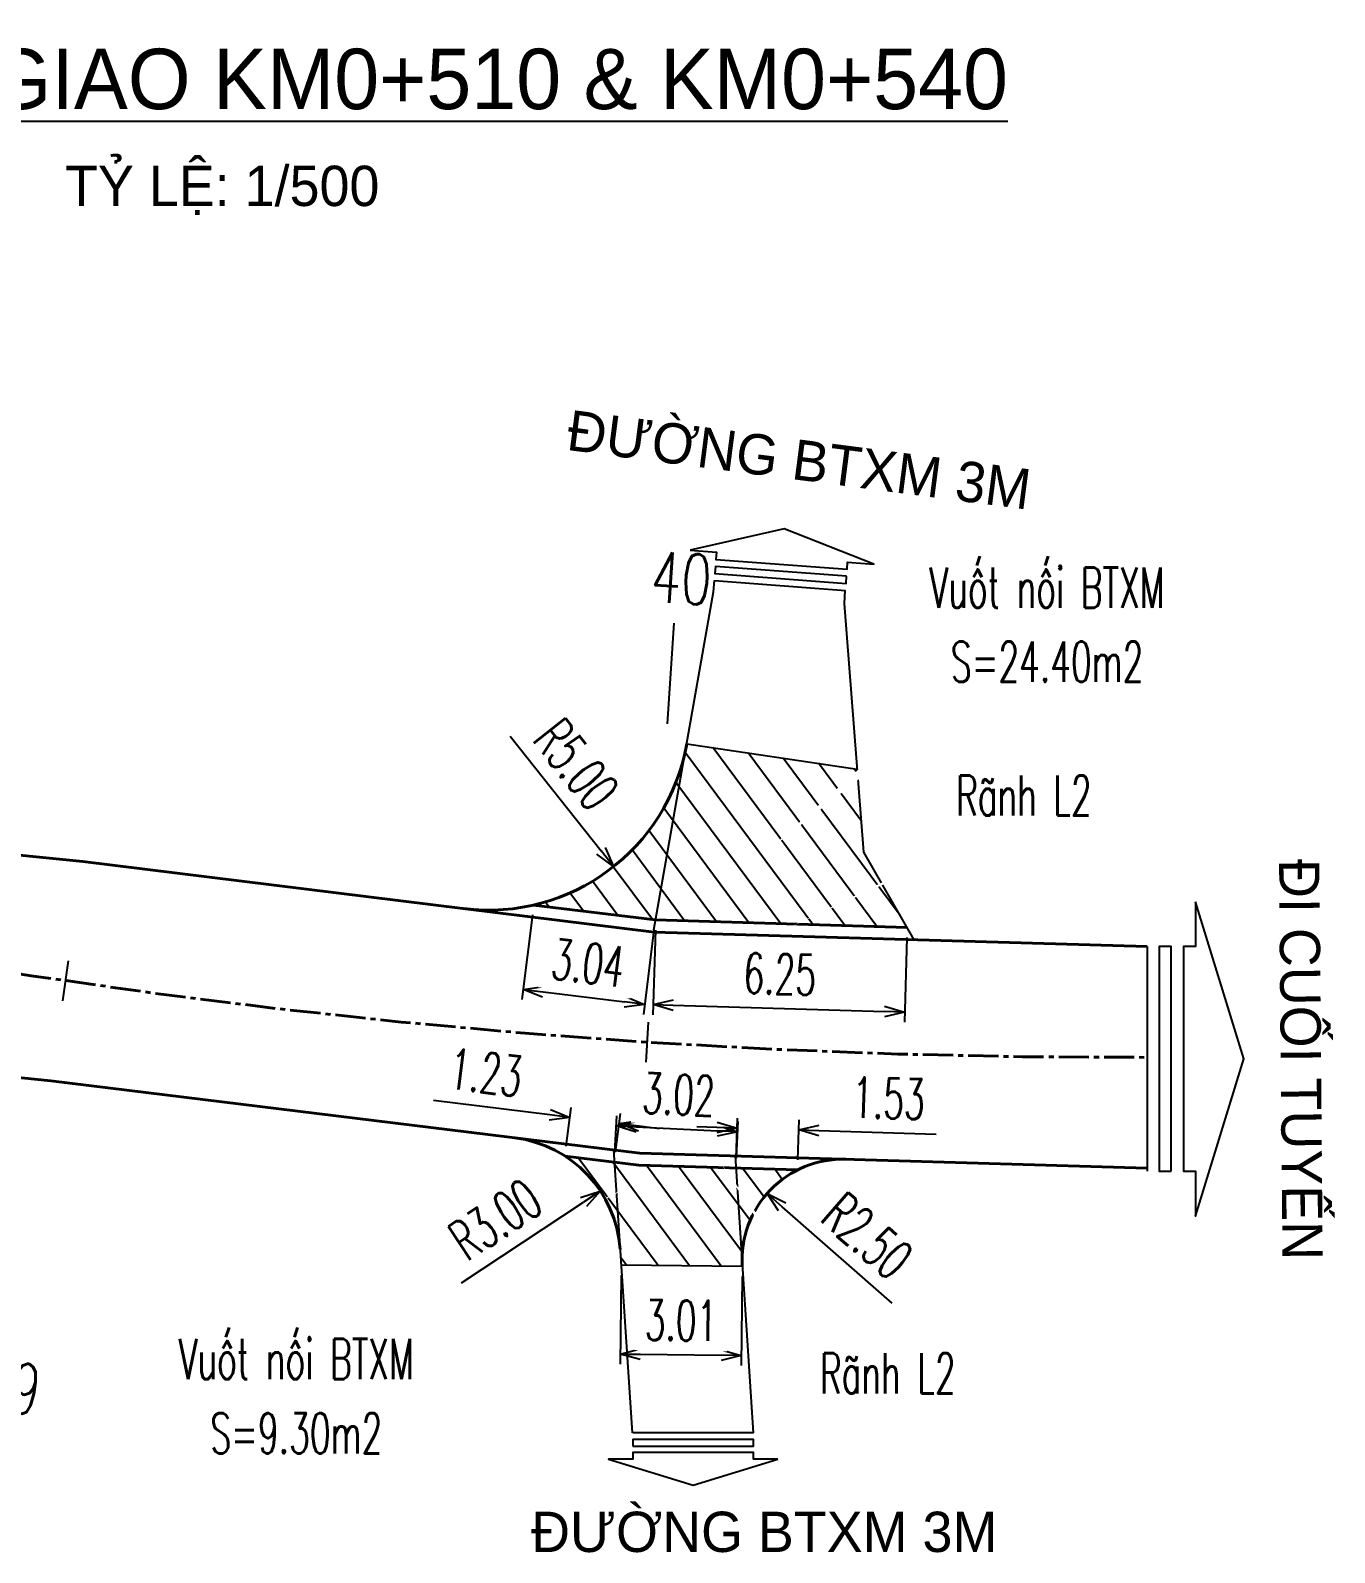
# Model space of a CAD drawing. Header units: centimetres. Extents: x 556321 to 560034, y 1839250 to 1840516.
# Drawn here: x 556835.93 to 556868.31, y 1839467.19 to 1839504.97 of the extents above; entities that cross this region are included whole.
import ezdxf
from ezdxf.enums import TextEntityAlignment as Align

# ---------------------------------------------------------------- set-up
doc = ezdxf.new("R2010")
doc.units = ezdxf.units.CM
doc.header["$MEASUREMENT"] = 0
doc.set_wipeout_variables(frame=1)
doc.linetypes.add('CENTER2', pattern=[1.125, 0.75, -0.125, 0.125, -0.125])
for name, color, linetype in [('bovia', 1, 'Continuous'), ('CD', 6, 'Continuous'), ('Duong nhua Cu', 33, 'Continuous'), ('giaothong-leduong', 7, 'Continuous'), ('sh(bs)', 31, 'Continuous'), ('SH1', 4, 'Continuous'), ('TEN', 7, 'Continuous'), ('ThongSoTuyen_TuyenPDP', 7, 'Continuous'), ('TUYEN', 7, 'Continuous'), ('vuot', 7, 'Continuous')]:
    doc.layers.add(name, color=color, linetype=linetype)
doc.styles.add('2D', font='vnsimple.shx', dxfattribs={"width": 0.6})
doc.styles.add('Khung ten', font='VHAVANB_3.TTF')
doc.styles.get("Standard").update_dxf_attribs({"font": 'Vnsimple.shx', "width": 0.7, "height": 2})
doc.dimstyles.new('D500', dxfattribs={"dimtxt": 1, "dimasz": 0.5, "dimexe": 0.25, "dimexo": 0.25, "dimgap": 0.35, "dimtad": 1, "dimzin": 0, "dimdsep": 46, "dimtxsty": '2D', "dimblk": 'OPEN30', "dimcen": 0, "dimdle": 0.7, "dimclrd": 7, "dimclre": 7, "dimclrt": 3, "dimaunit": 1, "dimadec": 3, "dimazin": 2, "dimtfac": 0.3478260869565218, "dimtix": 1, "dimtofl": 0, "dimtmove": 0, "dimatfit": 3, "dimldrblk": 'OPEN30', "dimfxl": 0, "dimtolj": 1, "dimtzin": 0, "dimarcsym": 0})
pattern_1 = [(306.551850037773, (-1181911.505410891, 2655809.101226615), (0.5020739027176107, 0.3722187477947708), [])]

# ---------------------------------------------------------------- blocks, each defined once
blk = doc.blocks.new('A$C50875B7A')
at = {"layer": 'giaothong-leduong', "linetype": 'Continuous'}
blk.add_line((-1.323758624494076e-06, 26.84161570714787), (12.61659001570661, 1.845183502417058), dxfattribs=at)
blk.add_lwpolyline([(3.725700207985938, 34.99500543926843), (6.249018475878984, 29.99571899836883), (4.686763526056893, 29.20719317556359), (17.30335486552212, 4.21076097083278), (18.86560981546063, 4.999286793638021), (21.38892808347009, 3.527384251356125e-07), (18.80633394536562, 20.65160618722439)], close=True, dxfattribs=at)
at = {"layer": 'giaothong-leduong'}
blk.add_lwpolyline([(15.74109991570003, 3.422235148027539), (3.124508576001972, 28.41866735299118), (1.562253626179881, 27.63014152995311), (14.17884496564511, 2.633709325222299)], close=True, dxfattribs=at)
blk = doc.blocks.new('_Open30')
at = {"color": 0, "linetype": 'ByBlock', "lineweight": -2}
for p, q in [((-1, 0.26794919), (0, 0)), ((0, 0), (-1, -0.26794919)), ((0, 0), (-1, 0))]:
    blk.add_line(p, q, dxfattribs=at)
blk = doc.blocks.new('*D127')
at = {"layer": 'Defpoints', "color": 0, "lineweight": -2, "transparency": 16777216}
blk.add_point((556854.2207886934, 1839476.100482766), dxfattribs=at)
at = {"layer": 'Duong nhua Cu', "color": 7, "lineweight": -2, "transparency": 16777216}
blk.add_line((556857.3240395472, 1839473.377444724), (556854.5966149213, 1839475.770703072), dxfattribs=at)
at = {"layer": 'Duong nhua Cu', "color": 7, "lineweight": -2, "transparency": 16777216, "xscale": 0.5, "yscale": 0.5, "zscale": 0.5, "rotation": 138.7337221771688}
blk.add_blockref('_Open30', (556854.2207886934, 1839476.100482766), dxfattribs=at)
at = {"layer": 'Duong nhua Cu', "color": 3, "lineweight": -2, "transparency": 16777216, "insert": (556856.7088658276, 1839475.048088639), "char_height": 1, "attachment_point": 5, "rotation": 318.73372217716883, "style": '2D', "bg_fill": 3, "box_fill_scale": 1.25, "bg_fill_color": 256, "bg_fill_true_color": 13158600, "bg_fill_transparency": 0}
blk.add_mtext('\\A1;R2.50', dxfattribs=at)
at = {"layer": 'Defpoints', "color": 0, "lineweight": -2, "transparency": 16777216}
blk.add_point((556856.0999198332, 1839474.451584297), dxfattribs=at)
blk = doc.blocks.new('*D128')
at = {"layer": 'Defpoints', "color": 0, "lineweight": -2, "transparency": 16777216}
blk.add_point((556850.0801879303, 1839476.161796248), dxfattribs=at)
at = {"layer": 'Duong nhua Cu', "color": 7, "lineweight": -2, "transparency": 16777216}
blk.add_line((556846.6368330957, 1839473.883988195), (556849.663172639, 1839475.885937141), dxfattribs=at)
at = {"layer": 'Duong nhua Cu', "color": 7, "lineweight": -2, "transparency": 16777216, "xscale": 0.5, "yscale": 0.5, "zscale": 0.5, "rotation": 33.48496962279966}
blk.add_blockref('_Open30', (556850.0801879303, 1839476.161796248), dxfattribs=at)
at = {"layer": 'Duong nhua Cu', "color": 3, "lineweight": -2, "transparency": 16777216, "insert": (556847.4725347401, 1839475.45595911), "char_height": 1, "attachment_point": 5, "rotation": 33.48496962279966, "style": '2D', "bg_fill": 3, "box_fill_scale": 1.25, "bg_fill_color": 256, "bg_fill_true_color": 13158600, "bg_fill_transparency": 0}
blk.add_mtext('\\A1;R3.00', dxfattribs=at)
at = {"layer": 'Defpoints', "color": 0, "lineweight": -2, "transparency": 16777216}
blk.add_point((556847.5780961826, 1839474.506641608), dxfattribs=at)
blk = doc.blocks.new('*D129')
at = {"layer": 'Defpoints', "color": 0, "lineweight": -2, "transparency": 16777216}
for p in [(556850.5977438166, 1839474.323511941), (556853.6052638454, 1839474.288208953), (556853.5793579028, 1839472.081238764)]:
    blk.add_point(p, dxfattribs=at)
at = {"layer": 'Duong nhua Cu', "color": 7, "lineweight": -2, "transparency": 16777216}
for p, q in [((556850.594809459, 1839474.073529162), (556850.5689035164, 1839471.866558973)), ((556853.6023294879, 1839474.038226175), (556853.5764235453, 1839471.831255985)), ((556851.0718034309, 1839472.110673036), (556853.0793923457, 1839472.087107479))]:
    blk.add_line(p, q, dxfattribs=at)
at = {"layer": 'Duong nhua Cu', "color": 7, "lineweight": -2, "transparency": 16777216, "xscale": 0.5, "yscale": 0.5, "zscale": 0.5}
for p, rotation in [((556850.5718378739, 1839472.116541751), 179.3274793588527), ((556853.5793579028, 1839472.081238764), 359.3274793588528)]:
    blk.add_blockref('_Open30', p, dxfattribs=dict(at, rotation=rotation))
at = {"layer": 'Duong nhua Cu', "color": 3, "lineweight": -2, "transparency": 16777216, "insert": (556852.085574704, 1839472.948831705), "char_height": 1, "attachment_point": 5, "rotation": 359.32747935885277, "style": '2D', "bg_fill": 3, "box_fill_scale": 1.25, "bg_fill_color": 256, "bg_fill_true_color": 13158600, "bg_fill_transparency": 0}
blk.add_mtext('\\A1;3.01', dxfattribs=at)
blk = doc.blocks.new('*D131')
at = {"layer": 'Defpoints', "color": 0, "lineweight": -2, "transparency": 16777216}
for p in [(556850.5485607536, 1839477.839246277), (556849.204946419, 1839477.027228505, 427.4431), (556850.4304355341, 1839476.87681634, 427.4431)]:
    blk.add_point(p, dxfattribs=at)
at = {"layer": 'Duong nhua Cu', "color": 7, "lineweight": -2, "transparency": 16777216}
for p, q in [((556848.8267956743, 1839478.050569585), (556845.9342157684, 1839478.405594531)), ((556849.2354019904, 1839477.275366487), (556849.35352721, 1839478.237796424)), ((556850.4608911055, 1839477.124954322), (556850.579016325, 1839478.087384259)), ((556851.0448367179, 1839477.778335134), (556851.5411126821, 1839477.717423991))]:
    blk.add_line(p, q, dxfattribs=at)
at = {"layer": 'Duong nhua Cu', "color": 7, "lineweight": -2, "transparency": 16777216, "xscale": 0.5, "yscale": 0.5, "zscale": 0.5}
for p, rotation in [((556849.3230716386, 1839477.989658442), 353.0027164639454), ((556850.5485607536, 1839477.839246277), 173.0027164639454)]:
    blk.add_blockref('_Open30', p, dxfattribs=dict(at, rotation=rotation))
at = {"layer": 'Duong nhua Cu', "color": 3, "lineweight": -2, "transparency": 16777216, "insert": (556847.2359166818, 1839479.102206768), "char_height": 1, "attachment_point": 5, "rotation": 353.0027164639454, "style": '2D', "bg_fill": 3, "box_fill_scale": 1.25, "bg_fill_color": 256, "bg_fill_true_color": 13158600, "bg_fill_transparency": 0}
blk.add_mtext('\\A1;1.23', dxfattribs=at)
blk = doc.blocks.new('*D132')
at = {"layer": 'Defpoints', "color": 0, "lineweight": -2, "transparency": 16777216}
for p in [(556853.490079815, 1839477.634256864), (556850.4304355341, 1839476.87681634, 427.4431), (556853.4464216251, 1839476.731035382, 427.4431)]:
    blk.add_point(p, dxfattribs=at)
at = {"layer": 'Duong nhua Cu', "color": 7, "lineweight": -2, "transparency": 16777216}
for p, q in [((556850.4425054635, 1839477.126524803), (556850.4861636533, 1839478.029746286)), ((556850.9735106512, 1839477.755897964), (556852.9906628878, 1839477.658396723)), ((556853.4584915545, 1839476.980743845), (556853.5021497444, 1839477.883965328))]:
    blk.add_line(p, q, dxfattribs=at)
at = {"layer": 'Duong nhua Cu', "color": 7, "lineweight": -2, "transparency": 16777216, "xscale": 0.5, "yscale": 0.5, "zscale": 0.5}
for p, rotation in [((556850.4740937239, 1839477.780037822), 177.2327001722786), ((556853.490079815, 1839477.634256864), 357.2327001722786)]:
    blk.add_blockref('_Open30', p, dxfattribs=dict(at, rotation=rotation))
at = {"layer": 'Duong nhua Cu', "color": 3, "lineweight": -2, "transparency": 16777216, "insert": (556852.0231245294, 1839478.556156119), "char_height": 1, "attachment_point": 5, "rotation": 357.23270017227867, "style": '2D', "bg_fill": 3, "box_fill_scale": 1.25, "bg_fill_color": 256, "bg_fill_true_color": 13158600, "bg_fill_transparency": 0}
blk.add_mtext('\\A1;3.02', dxfattribs=at)
blk = doc.blocks.new('*D133')
at = {"layer": 'Defpoints', "color": 0, "lineweight": -2, "transparency": 16777216}
for p in [(556855.0073999543, 1839477.677941615), (556853.4464216252, 1839476.731035382, 427.4431), (556854.9780509607, 1839476.685730719)]:
    blk.add_point(p, dxfattribs=at)
at = {"layer": 'Duong nhua Cu', "color": 7, "lineweight": -2, "transparency": 16777216}
for p, q in [((556853.4538132399, 1839476.980926086), (556853.4831622335, 1839477.973136981)), ((556852.9759892104, 1839477.738029507), (556852.4762078021, 1839477.752812736)), ((556854.9854425754, 1839476.935621423), (556855.014791569, 1839477.927832319)), ((556855.5071813626, 1839477.663158385), (556858.4201929999, 1839477.576993276))]:
    blk.add_line(p, q, dxfattribs=at)
at = {"layer": 'Duong nhua Cu', "color": 7, "lineweight": -2, "transparency": 16777216, "xscale": 0.5, "yscale": 0.5, "zscale": 0.5}
for p, rotation in [((556853.4757706188, 1839477.723246277), 358.3057197761924), ((556855.0073999543, 1839477.677941615), 178.3057197761924)]:
    blk.add_blockref('_Open30', p, dxfattribs=dict(at, rotation=rotation))
at = {"layer": 'Duong nhua Cu', "color": 3, "lineweight": -2, "transparency": 16777216, "insert": (556857.2387093755, 1839478.46231261), "char_height": 1, "attachment_point": 5, "rotation": 358.3057197761924, "style": '2D', "bg_fill": 3, "box_fill_scale": 1.25, "bg_fill_color": 256, "bg_fill_true_color": 13158600, "bg_fill_transparency": 0}
blk.add_mtext('\\A1;1.53', dxfattribs=at)
blk = doc.blocks.new('*D134')
at = {"layer": 'Defpoints', "color": 0, "lineweight": -2, "transparency": 16777216}
for p in [(556848.4230268358, 1839483.261497032, 413.94), (556851.4395666269, 1839482.88964602, 413.94)]:
    blk.add_point(p, dxfattribs=at)
at = {"layer": 'Duong nhua Cu', "color": 7, "lineweight": -2, "transparency": 16777216}
for p, q in [((556848.3924406699, 1839483.013375113), (556848.1341904257, 1839480.918390531)), ((556851.4089804611, 1839482.641524101), (556851.150730217, 1839480.546539519)), ((556848.6610204288, 1839481.105340118), (556850.6850725459, 1839480.855833769))]:
    blk.add_line(p, q, dxfattribs=at)
at = {"layer": 'Duong nhua Cu', "color": 7, "lineweight": -2, "transparency": 16777216, "xscale": 0.5, "yscale": 0.5, "zscale": 0.5}
for p, rotation in [((556848.1647765917, 1839481.16651245), 172.9725608269409), ((556851.181316383, 1839480.794661437), 352.9725608269409)]:
    blk.add_blockref('_Open30', p, dxfattribs=dict(at, rotation=rotation))
at = {"layer": 'Duong nhua Cu', "color": 3, "lineweight": -2, "transparency": 16777216, "insert": (556849.7770394514, 1839481.824201467), "char_height": 1, "attachment_point": 5, "rotation": 352.97256082694093, "style": '2D', "bg_fill": 3, "box_fill_scale": 1.25, "bg_fill_color": 256, "bg_fill_true_color": 13158600, "bg_fill_transparency": 0}
blk.add_mtext('\\A1;3.04', dxfattribs=at)
at = {"layer": 'Defpoints', "color": 0, "lineweight": -2, "transparency": 16777216}
blk.add_point((556851.181316383, 1839480.794661437), dxfattribs=at)
blk = doc.blocks.new('*D135')
at = {"layer": 'Defpoints', "color": 0, "lineweight": -2, "transparency": 16777216}
for p in [(556851.4536845835, 1839482.887905689, 413.94), (556857.6980749132, 1839482.704523158, 413.94), (556857.6364196992, 1839480.605090779)]:
    blk.add_point(p, dxfattribs=at)
at = {"layer": 'Duong nhua Cu', "color": 7, "lineweight": -2, "transparency": 16777216}
for p, q in [((556851.4463458566, 1839482.638013426), (556851.3846906426, 1839480.538581047)), ((556857.6907361862, 1839482.454630896), (556857.6290809723, 1839480.355198516)), ((556851.8918138954, 1839480.773795856), (556857.1366351732, 1839480.619768233))]:
    blk.add_line(p, q, dxfattribs=at)
at = {"layer": 'Duong nhua Cu', "color": 7, "lineweight": -2, "transparency": 16777216, "xscale": 0.5, "yscale": 0.5, "zscale": 0.5}
for p, rotation in [((556851.3920293695, 1839480.78847331), 178.3178460304197), ((556857.6364196992, 1839480.605090779), 358.3178460304197)]:
    blk.add_blockref('_Open30', p, dxfattribs=dict(at, rotation=rotation))
at = {"layer": 'Duong nhua Cu', "color": 3, "lineweight": -2, "transparency": 16777216, "insert": (556854.5391762059, 1839481.546415739), "char_height": 1, "attachment_point": 5, "rotation": 358.3178460304197, "style": '2D', "bg_fill": 3, "box_fill_scale": 1.25, "bg_fill_color": 256, "bg_fill_true_color": 13158600, "bg_fill_transparency": 0}
blk.add_mtext('\\A1;6.25', dxfattribs=at)
blk = doc.blocks.new('*D138')
at = {"layer": 'Defpoints', "color": 0, "lineweight": -2, "transparency": 16777216}
for p in [(556847.3049896113, 1839488.134893462), (556850.4077461768, 1839484.214064251)]:
    blk.add_point(p, dxfattribs=at)
at = {"layer": 'Duong nhua Cu', "color": 7, "lineweight": -2, "transparency": 16777216}
blk.add_line((556847.8457557559, 1839487.451548941), (556850.0974705203, 1839484.606147172), dxfattribs=at)
at = {"layer": 'Duong nhua Cu', "color": 7, "lineweight": -2, "transparency": 16777216, "xscale": 0.5, "yscale": 0.5, "zscale": 0.5, "rotation": 308.3564054580314}
blk.add_blockref('_Open30', (556850.4077461768, 1839484.214064251), dxfattribs=at)
at = {"layer": 'Duong nhua Cu', "color": 3, "lineweight": -2, "transparency": 16777216, "insert": (556849.4830162753, 1839486.752358133), "char_height": 1, "attachment_point": 5, "rotation": 308.3564054580314, "style": '2D', "bg_fill": 3, "box_fill_scale": 1.25, "bg_fill_color": 256, "bg_fill_true_color": 13158600, "bg_fill_transparency": 0}
blk.add_mtext('\\A1;R5.00', dxfattribs=at)

msp = doc.modelspace()

# ---------------------------------------------------------------- hatches: boundary and pattern name
at = {"layer": 'vuot'}
h = msp.add_hatch(dxfattribs=at)
h.set_pattern_fill('ANSI31', color=8, scale=4.999999999999999, angle=-98.44814996222703, style=0)
h.set_pattern_definition(pattern_1)
h.paths.add_polyline_path([(556857.6915707045, 1839482.704715549), (556856.6247238948, 1839484.565505953), (556856.4617503214, 1839486.635984733), (556852.2286845497, 1839487.264704889), (556851.4553764501, 1839482.889178375)])
h.paths.add_polyline_path([(556851.4395666276, 1839482.889646019), (556851.4553764503, 1839482.889178375), (556852.2286845496, 1839487.264704889, -0.3012339162737837), (556848.4230268352, 1839483.261497032)])
h = msp.add_hatch(dxfattribs=at)
h.set_pattern_fill('ANSI31', color=8, scale=4.999999999999999, angle=-98.44814996222703, style=0)
h.set_pattern_definition(pattern_1)
h.paths.add_polyline_path([(556854.9780509603, 1839476.685730719), (556853.4452430329, 1839476.731070244), (556853.6034616607, 1839474.315720921, -0.001382374026019391), (556853.6036138147, 1839474.315730466, -0.2983586840088119)])
h.paths.add_polyline_path([(556853.5776948134, 1839474.288532565, -0.3917932677578461), (556853.6034616607, 1839474.315720921), (556853.4452430329, 1839476.731070244), (556851.0376888914, 1839476.802284228), (556850.4292568247, 1839476.876961011), (556850.5965208029, 1839474.323526297)])
h.paths.add_polyline_path([(556850.5654811546, 1839474.781470698, -0.004207481832766912), (556850.5665179645, 1839474.781546549), (556850.4292568244, 1839476.876961011), (556849.2049464191, 1839477.027228505, -0.2304296253646202)])

# ---------------------------------------------------------------- linework, layer by layer
at = {"layer": 'bovia', "color": 6, "lineweight": 40}
for points, elevation in [([(556848.4230268358, 1839483.261497032), (556851.4395666269, 1839482.88964602), (556857.6980749132, 1839482.704523158)], 413.94), ([(556854.9780509607, 1839476.685730719), (556851.03768889, 1839476.802284228), (556849.204946419, 1839477.027228505)], 427.4431)]:
    msp.add_lwpolyline(points, dxfattribs=dict(at, elevation=elevation))
at = {"layer": 'SH1'}
for points, elevation in [([(556851.4112805309, 1839482.64794652), (556852.8932503877, 1839491.034226407), (556852.9116466038, 1839491.315071107)], 415.743), ([(556857.8745021363, 1839482.39681412), (556856.6250561184, 1839484.575989342), (556856.1395678603, 1839490.742194103), (556856.157812304, 1839491.070567626)], 415.909), ([(556850.4104695934, 1839477.181518077), (556850.8707754248, 1839470.156755837)], 416.04), ([(556853.4267169813, 1839477.031749445), (556853.8772090465, 1839470.156755837)], 416.04)]:
    msp.add_lwpolyline(points, dxfattribs=dict(at, elevation=elevation))
at = {"layer": 'ThongSoTuyen_TuyenPDP', "color": 1, "lineweight": -2}
msp.add_line((556851.751919342, 1839487.759940036), (556851.9138154921, 1839490.254692456), dxfattribs=at)
at = {"layer": 'TUYEN', "color": 2, "lineweight": -2}
for p, q in [((556836.8703589058, 1839481.875191674), (556836.7253717419, 1839480.885758138)), ((556851.2713969222, 1839480.355289163), (556851.2066384621, 1839479.357388195))]:
    msp.add_line(p, q, dxfattribs=at)
at = {"layer": 'TUYEN', "color": 3, "linetype": 'CENTER2', "lineweight": 40}
msp.add_lwpolyline([(556814.803754405, 1839486.021951331, 0.06877981479273093), (556863.6559412443, 1839479.480119482, 0.06877981479273093)], format="xyb", dxfattribs=at)
at = {"layer": 'TUYEN', "color": 1, "lineweight": 40, "elevation": 427.4431}
msp.add_lwpolyline([(556863.6559412443, 1839476.729175226), (556851.0604459033, 1839477.101742302), (556836.4349483773, 1839478.89682373), (556831.9770409612, 1839479.352919815), (556822.326666326, 1839481.278499258), (556814.1129709935, 1839483.426534047)], dxfattribs=at)
at = {"layer": 'TUYEN', "color": 1, "lineweight": 40}
for centre, radius, start, end in [((556847.3049896113, 1839488.134893462), 4.999999999999999, 262.972560829688, 349.9773360755054), ((556856.0999198331, 1839474.451584298), 2.5, 88.30571977280239, 183.748709318695)]:
    msp.add_arc(centre, radius, start, end, dxfattribs=at)
at = {"layer": 'vuot'}
for points in [[(556852.2286845497, 1839487.264704889), (556856.4617503217, 1839486.635984733)], [(556853.6052638454, 1839474.288208953), (556850.5965208027, 1839474.323526297)]]:
    msp.add_lwpolyline(points, dxfattribs=at)

# ---------------------------------------------------------------- block references
at = {"layer": 'CD', "extrusion": (-0.5065025724371588, -3.861823499873296e-10, 0.8622384496846222), "xscale": 0.1990783311454909, "yscale": 0.1990783311454909, "zscale": 0.1990783311454909, "rotation": 63.21829238350378}
msp.add_blockref('A$C50875B7A', (-1839477.457360884, 480356.5104896976, -281695.9599575144), dxfattribs=at)

# ---------------------------------------------------------------- texts
at = {"layer": 'sh(bs)', "color": 7, "lineweight": -2, "char_height": 0.9999999999999999, "attachment_point": 1, "style": 'Khung ten'}
for s, insert, width, rotation in [('\\pi1.0463;®\xadêng btxm 3m', (556848.305867897, 1839495.687679874, 203.1216277053778), 13.36492190141626, 352.61648671743336), ('\\pi3.0976;®i cuèi tuyÕn', (556867.9062308053, 1839487.503836166, 311.331801552153), 15.6354528111426, 270.49291611524563)]:
    msp.add_mtext(s, dxfattribs=dict(at, insert=insert, width=width, rotation=rotation))
at = {"layer": 'sh(bs)', "color": 7, "lineweight": -2, "insert": (556847.315379372, 1839468.202411849, 203.2864525324239), "char_height": 0.9999999999999998, "width": 13.36492190141625, "attachment_point": 1, "style": 'Khung ten'}
msp.add_mtext('\\pi1.0463;®\xadêng btxm 3m', dxfattribs=at)
at = {"layer": 'TEN', "color": 7, "style": 'Khung ten'}
for s, height, p in [('%%Uchi tiÕt nót giao km0+510 & Km0+540', 1.5, (556840.7500647545, 1839503.765875726, -168.9239999996361)), ('tû lÖ: 1/500', 1, (556840.6923131242, 1839501.1111495, -168.9239999996361))]:
    msp.add_text(s, height=height, dxfattribs=at).set_placement(p, align=Align.MIDDLE_CENTER)
at = {"layer": 'ThongSoTuyen_TuyenPDP', "color": 1, "lineweight": -2, "width": 0.7}
for s, rotation, p in [('40', 356.2870152970579, (556851.3050285103, 1839490.795251213)), ('39', 351.663464124139, (556834.6020869657, 1839470.795479639))]:
    msp.add_text(s, height=1.25, rotation=rotation, dxfattribs=at).set_placement(p)

# ---------------------------------------------------------------- next in the draw order: dimensions: what is measured, and where the dimension line sits
at = {"layer": 'Duong nhua Cu', "lineweight": -2}
dim = msp.add_radius_dim(center=(556856.0999198332, 1839474.451584297), mpoint=(556854.2207886934, 1839476.100482766), dimstyle='D500', dxfattribs=at)
dim.commit()
dim.dimension.update_dxf_attribs({"geometry": '*D127', "text_midpoint": (556856.1482403483, 1839474.409184051), "dimtype": 164})

# ---------------------------------------------------------------- next in the draw order: wipeouts: each hides what was drawn before it
at = {"color": 8, "linetype": 'ByBlock'}
for points, z in [([(556857.4054505308, 1839492.6211619866), (556857.3310467923, 1839492.6075972149), (556857.2623940725, 1839492.5811994998), (556857.193718922, 1839492.5380773724), (556857.1458384269, 1839492.4940376724), (556857.1161119903, 1839492.457809608), (556857.0681050338, 1839492.370748157), (556857.0489022293, 1839492.308071576), (556857.0401605094, 1839492.242431302), (556857.0412094529, 1839492.1875687162), (556857.0412094529, 1839492.1875687162), (556857.0396680081, 1839492.2150002748), (556857.0389911139, 1839488.6018058695), (556857.0392075367, 1839488.4410176137), (556857.0598548995, 1839488.3276777002), (556857.0976644119, 1839488.246669636), (556857.1560362579, 1839488.1725205765), (556857.2044242938, 1839488.1312579769), (556857.2701647381, 1839488.0926455236), (556857.3342646528, 1839488.0692319043), (556857.3342646528, 1839488.0692319043), (556857.4388483542, 1839488.0552894024), (556858.0861415794, 1839488.0551203017), (556854.1817803188, 1839484.5582771352), (556858.6245218058, 1839488.0549288383), (556864.9205999675, 1839488.052539492), (556865.0334440642, 1839488.053921036), (556865.1404897519, 1839488.0592883627), (556865.2348787293, 1839488.0893816662), (556865.3498852609, 1839488.169584636), (556865.4415892962, 1839488.3118950906), (556865.4657233163, 1839488.4191460954), (556865.4671284448, 1839488.498368862), (556865.467154684, 1839488.5988087165), (556865.467838186, 1839492.2372984502), (556865.4150390235, 1839492.4184556224), (556865.3087444485, 1839492.5391542474), (556865.3087444485, 1839492.5391542474), (556865.3087444485, 1839492.5391542474), (556865.3087444485, 1839492.5391542474), (556865.2111842403, 1839492.5932702518), (556865.1513036131, 1839492.611033422), (556865.1001334745, 1839492.6185331708), (556865.060468103, 1839492.619771586)], -414.412), ([(556846.4192560379, 1839469.0470810214), (556846.4936576738, 1839469.0606573212), (556846.5623063026, 1839469.0870656732), (556846.6309747708, 1839469.1301984412), (556846.6788484413, 1839469.1742455596), (556846.7085692644, 1839469.2104782294), (556846.7565627306, 1839469.297547118), (556846.7757558236, 1839469.3602266733), (556846.7844873726, 1839469.4258683012), (556846.7834299285, 1839469.4807307236), (556846.7834299285, 1839469.4807307236), (556846.7849756237, 1839469.4532994044), (556846.7850926719, 1839473.0664938712), (556846.7848513359, 1839473.2272820915), (556846.7641864119, 1839473.3406188043), (556846.7263643483, 1839473.421621009), (556846.667981014, 1839473.4957610236), (556846.6195865851, 1839473.537016125), (556846.5538401589, 1839473.5756183916), (556846.4897366172, 1839473.5990220788), (556846.4897366172, 1839473.5990220788), (556846.3851507567, 1839473.612948376), (556845.7378575129, 1839473.6130171819), (556850.897744647, 1839476.3209162576), (556845.1994772635, 1839473.613125226), (556838.9033988072, 1839473.6145390274), (556838.7905549257, 1839473.6131399989), (556838.683510071, 1839473.607756086), (556838.5891257575, 1839473.577648158), (556838.4741316544, 1839473.4974273692), (556838.3824496703, 1839473.3551027074), (556838.3583322687, 1839473.2478479645), (556838.3569394154, 1839473.168624981), (556838.3569287389, 1839473.0681851238), (556838.3568090019, 1839469.429695328), (556838.4096362331, 1839469.2485463389), (556838.5159495084, 1839469.1278641848), (556838.5159495084, 1839469.1278641848), (556838.5159495084, 1839469.1278641848), (556838.5159495084, 1839469.1278641848), (556838.6135181006, 1839469.0737632976), (556838.6734014794, 1839469.056009406), (556838.7245727794, 1839469.0485175855), (556838.7642383423, 1839469.0472853165)], 1.994000000000028)]:
    msp.add_wipeout(points, dxfattribs=at).translate(0, 0, z).dxf.layer = 'vuot'

# ---------------------------------------------------------------- next in the draw order: linework, layer by layer
at = {"layer": 'TUYEN', "color": 1, "lineweight": 40, "elevation": 413.94}
msp.add_lwpolyline([(556815.5334159484, 1839488.763441906), (556823.5477167111, 1839486.641244446), (556832.9076557108, 1839484.773616835), (556837.2324899163, 1839484.338691745), (556851.4167305304, 1839482.590190285), (556863.6559412443, 1839482.228161891)], dxfattribs=at)
at = {"layer": 'TUYEN', "color": 1, "lineweight": 40}
msp.add_arc((556847.5780961826, 1839474.506641608), 3, 4.076461072753761, 82.69366538146043, dxfattribs=at)

# ---------------------------------------------------------------- next in the draw order: block references
at = {"layer": 'CD', "extrusion": (-0.03804237062211895, -0.5050719096553565, 0.8622384496846222), "xscale": 0.1166284086141841, "yscale": 0.1166284086141841, "zscale": 0.1166284086141841, "rotation": 63.21829238350378}
msp.add_blockref('A$C50875B7A', (417122.4000253582, 1617871.606956579, -949900.9265444863), dxfattribs=at)
at = {"layer": 'CD', "extrusion": (-4.324608379735473e-10, 0.5065025724371588, 0.8622384496846223), "xscale": 0.1071584115525823, "yscale": 0.1071584115525823, "zscale": 0.1071584115525823, "rotation": 63.21829238350382}
msp.add_blockref('A$C50875B7A', (-556851.3209814747, -1586070.344027736, 931684.1889093335), dxfattribs=at)

# ---------------------------------------------------------------- next in the draw order: texts
at = {"layer": 'vuot', "color": 3, "style": '2D', "width": 0.6}
for s, p in [('Vuèt nèi BTXM', (556861.175068457, 1839490.637903438, -415.409)), ('S=24.40m2', (556861.1752109692, 1839488.798382616, -415.409)), ('Vuèt nèi BTXM', (556842.5338563299, 1839471.49004676, 0.9970000000000141)), ('S=9.30m2', (556842.533998842, 1839469.650525937, 0.9970000000000141))]:
    msp.add_text(s, height=0.9999999999999999, rotation=359.9953327796568, dxfattribs=at).set_placement(p, align=Align.CENTER)

# ---------------------------------------------------------------- next in the draw order: dimensions: what is measured, and where the dimension line sits
at = {"layer": 'Duong nhua Cu', "lineweight": -2}
dim = msp.add_aligned_dim(p1=(556850.5977438164, 1839474.323511941), p2=(556853.6052638454, 1839474.288208953), distance=-2.20712222883053, dimstyle='D500', dxfattribs=at)
dim.commit()
dim.dimension.update_dxf_attribs({"geometry": '*D129', "text_midpoint": (556852.085574704, 1839472.948831705)})

# ---------------------------------------------------------------- next in the draw order: dimensions: what is measured, and where the dimension line sits
for center, mpoint, picture, middle in [((556847.3049896113, 1839488.134893462), (556850.4077461768, 1839484.214064251), '*D138', (556848.8164753097, 1839486.224889517)), ((556847.5780961826, 1839474.506641608), (556850.0801879303, 1839476.161796248), '*D128', (556847.9414952216, 1839474.747033115))]:
    dim = msp.add_radius_dim(center=center, mpoint=mpoint, dimstyle='D500', dxfattribs=at)
    dim.commit()
    dim.dimension.update_dxf_attribs({"geometry": picture, "text_midpoint": middle, "dimtype": 164})
dim = msp.add_aligned_dim(p1=(556848.4230268358, 1839483.261497032, 413.94), p2=(556851.4395666269, 1839482.88964602, 413.94), distance=-2.1108419154203055, dimstyle='D500', dxfattribs=at)
dim.commit()
dim.dimension.update_dxf_attribs({"geometry": '*D134', "text_midpoint": (556849.7770394514, 1839481.824201467)})

# ---------------------------------------------------------------- next in the draw order: wipeouts: each hides what was drawn before it
at = {"color": 8, "linetype": 'ByBlock'}
msp.add_wipeout([(556858.7403491946, 1839487.021089309), (556858.7038913628, 1839487.0144425707), (556858.67025153, 1839487.0015076904), (556858.6366007064, 1839486.980377848), (556858.6131392637, 1839486.9587983948), (556858.5985733098, 1839486.9410466433), (556858.575049901, 1839486.8983865322), (556858.5656405268, 1839486.8676750076), (556858.5613570841, 1839486.8355112735), (556858.5618710663, 1839486.8086286064), (556858.5618710663, 1839486.8086286064), (556858.5611157585, 1839486.82207007), (556858.5607840804, 1839485.0516048116), (556858.5608901276, 1839484.972818566), (556858.5710073353, 1839484.9172820086), (556858.5895339963, 1839484.8775880572), (556858.6181362008, 1839484.8412550178), (556858.6418463385, 1839484.8210363442), (556858.6740591561, 1839484.802116242), (556858.7054681143, 1839484.7906435686), (556858.7054681143, 1839484.7906435686), (556858.756714128, 1839484.7838117424), (556859.0738878084, 1839484.7837288831), (556854.7277401158, 1839482.6840528608), (556859.3376941193, 1839484.7836350661), (556862.4227724186, 1839484.7824642865), (556862.478066026, 1839484.7831412428), (556862.5305184129, 1839484.7857712333), (556862.5767690119, 1839484.8005169518), (556862.6331222124, 1839484.839816407), (556862.6780571897, 1839484.9095485297), (556862.6898828595, 1839484.9621015221), (556862.6905713725, 1839485.0009206778), (556862.6905842297, 1839485.0501362064), (556862.6909191456, 1839486.8329961759), (556862.6650475559, 1839486.9217631903), (556862.6129632143, 1839486.9809055165), (556862.6129632143, 1839486.9809055165), (556862.6129632143, 1839486.9809055165), (556862.6129632143, 1839486.9809055165), (556862.5651587122, 1839487.0074223587), (556862.5358172049, 1839487.016126312), (556862.510743837, 1839487.0198011892), (556862.491307805, 1839487.0204080124)], dxfattribs=at).translate(0, 0, -105.53124).dxf.layer = 'vuot'

# ---------------------------------------------------------------- next in the draw order: texts
at = {"layer": 'vuot', "color": 3, "style": '2D', "width": 0.6}
msp.add_text('R·nh L2', height=0.9999999999999999, rotation=359.9953327796568, dxfattribs=at).set_placement((556860.5982730682, 1839485.479555144, -0.9970000000000141), align=Align.CENTER)

# ---------------------------------------------------------------- next in the draw order: dimensions: what is measured, and where the dimension line sits
at = {"layer": 'Duong nhua Cu', "lineweight": -2}
dim = msp.add_aligned_dim(p1=(556851.4536845837, 1839482.887905689, 413.94), p2=(556857.6980749132, 1839482.704523158, 413.94), distance=-2.100337515601898, dimstyle='D500', dxfattribs=at)
dim.commit()
dim.dimension.update_dxf_attribs({"geometry": '*D135', "text_midpoint": (556854.5391762059, 1839481.546415739)})
dim = msp.add_linear_dim(base=(556850.5485607536, 1839477.839246277), p1=(556849.204946419, 1839477.027228505, 427.4431), p2=(556850.4304355341, 1839476.87681634, 427.4431), angle=353.0027164853936, dimstyle='D500', dxfattribs=at)
dim.commit()
dim.dimension.update_dxf_attribs({"geometry": '*D131', "text_midpoint": (556847.1323677392, 1839478.258537629), "dimtype": 161})

# ---------------------------------------------------------------- next in the draw order: dimensions: what is measured, and where the dimension line sits
dim = msp.add_aligned_dim(p1=(556850.4304355341, 1839476.87681634, 427.4431), p2=(556853.4464216251, 1839476.731035382, 427.4431), distance=0.9042759993478342, dimstyle='D500', dxfattribs=at)
dim.commit()
dim.dimension.update_dxf_attribs({"geometry": '*D132', "text_midpoint": (556852.0231245294, 1839478.556156119)})

# ---------------------------------------------------------------- next in the draw order: dimensions: what is measured, and where the dimension line sits
dim = msp.add_linear_dim(base=(556855.0073999543, 1839477.677941615), p1=(556853.4464216251, 1839476.731035382, 427.4431), p2=(556854.9780509606, 1839476.685730719), angle=358.30571975008576, dimstyle='D500', dxfattribs=at)
dim.commit()
dim.dimension.update_dxf_attribs({"geometry": '*D133', "text_midpoint": (556857.2135778854, 1839477.612684216), "dimtype": 161})

# ---------------------------------------------------------------- next in the draw order: wipeouts: each hides what was drawn before it
at = {"color": 8, "linetype": 'ByBlock'}
msp.add_wipeout([(556855.3605789763, 1839470.5200037318), (556855.3241211445, 1839470.52665047), (556855.2904813119, 1839470.5395853503), (556855.256830488, 1839470.5607151927), (556855.2333690454, 1839470.5822946457), (556855.2188030914, 1839470.6000463972), (556855.1952796829, 1839470.6427065085), (556855.1858703085, 1839470.673418033), (556855.1815868658, 1839470.705581767), (556855.1821008482, 1839470.7324644343), (556855.1821008482, 1839470.7324644343), (556855.1813455402, 1839470.7190229706), (556855.181013862, 1839472.4894882292), (556855.1811199092, 1839472.5682744745), (556855.1912371169, 1839472.6238110322), (556855.209763778, 1839472.6635049835), (556855.2383659827, 1839472.699838023), (556855.2620761202, 1839472.7200566966), (556855.2942889379, 1839472.7389767985), (556855.3256978961, 1839472.750449472), (556855.3256978961, 1839472.750449472), (556855.3769439098, 1839472.757281298), (556855.6941175902, 1839472.7573641574), (556853.0361505707, 1839476.914093039), (556855.957923901, 1839472.7574579746), (556859.0430022002, 1839472.7586287542), (556859.0982958077, 1839472.7579517977), (556859.1507481945, 1839472.7553218075), (556859.1969987936, 1839472.7405760887), (556859.2533519941, 1839472.7012766337), (556859.2982869714, 1839472.6315445108), (556859.3101126412, 1839472.5789915186), (556859.3108011541, 1839472.540172363), (556859.3108140114, 1839472.490956834), (556859.3111489274, 1839470.7080968646), (556859.2852773378, 1839470.6193298504), (556859.233192996, 1839470.560187524), (556859.233192996, 1839470.560187524), (556859.233192996, 1839470.560187524), (556859.233192996, 1839470.560187524), (556859.1853884939, 1839470.5336706818), (556859.1560469867, 1839470.5249667286), (556859.1309736187, 1839470.5212918515), (556859.1115375867, 1839470.5206850283)], dxfattribs=at).translate(0, 0, -105.53124).dxf.layer = 'vuot'

# ---------------------------------------------------------------- next in the draw order: texts
at = {"layer": 'vuot', "color": 3, "style": '2D', "width": 0.6}
msp.add_text('R·nh L2', height=0.9999999999999999, rotation=359.9953327796568, dxfattribs=at).set_placement((556857.2185028499, 1839471.137515802, -0.9970000000000141), align=Align.CENTER)

doc.saveas('drawing.dxf')
